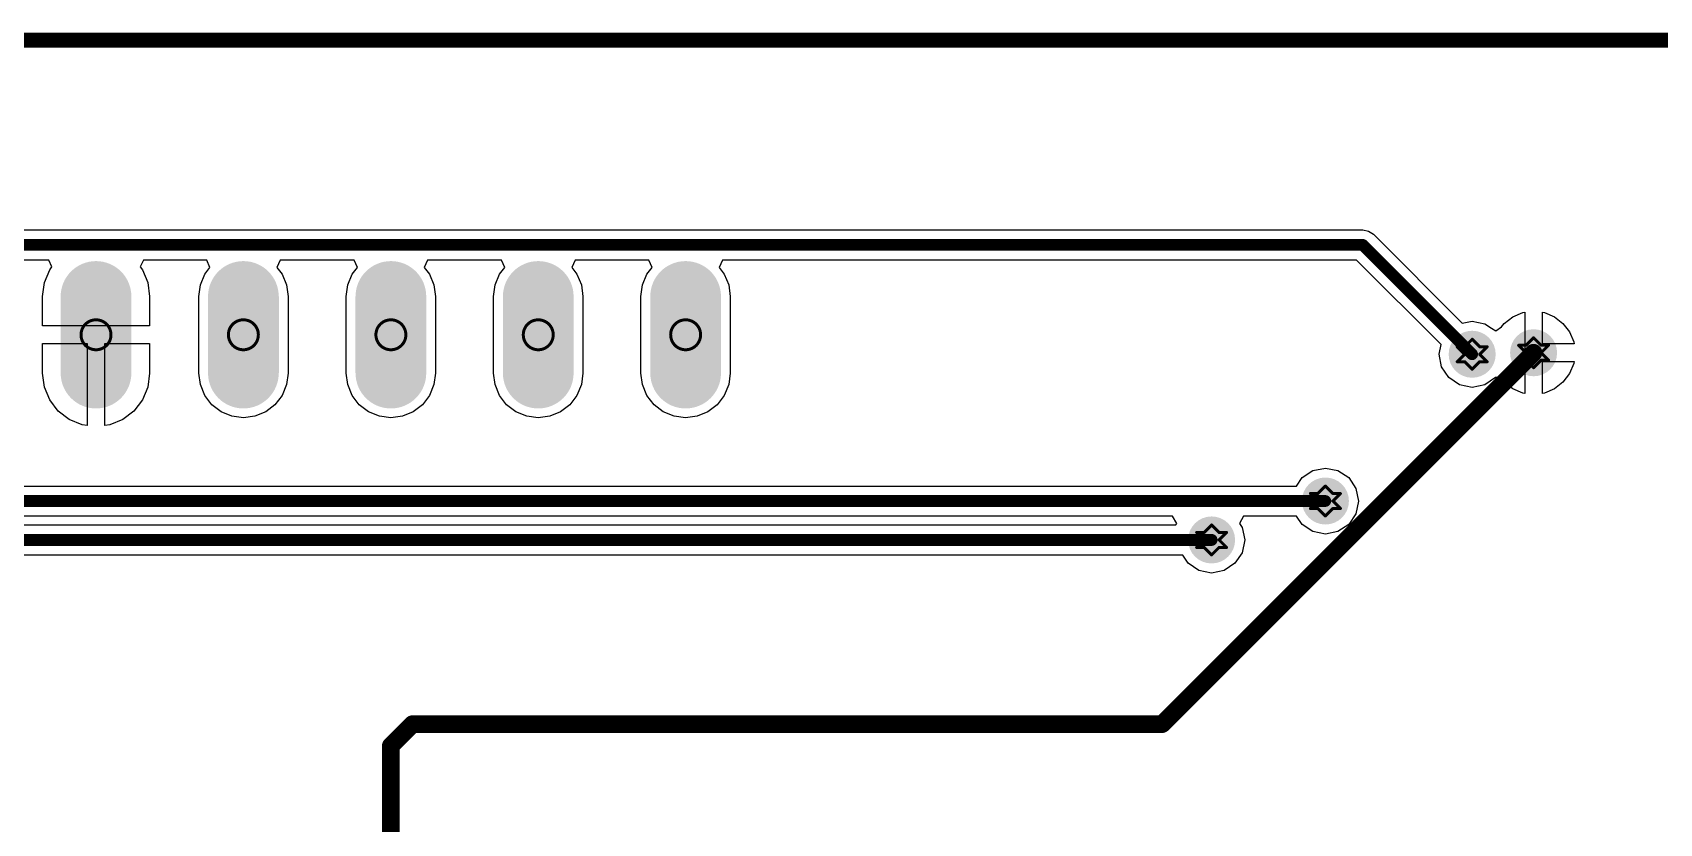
# Model space of a CAD drawing. Header units: millimetres. Extents: x -4.38 to -1.03, y 0 to 2.6.
# Drawn here: x -3.832 to -2.745, y 2.075 to 2.603 of the extents above; entities that cross this region are included whole.
import ezdxf

# ---------------------------------------------------------------- set-up
doc = ezdxf.new("R2010")
doc.units = ezdxf.units.MM
doc.header["$MEASUREMENT"] = 0
for name, color, linetype in [('BottomLayer', 5, 'Continuous'), ('DrillDrawing', 1, 'Continuous'), ('Mechanical1', 6, 'Continuous'), ('PadHoleLayer', 156, 'Continuous')]:
    doc.layers.add(name, color=color, linetype=linetype)

msp = doc.modelspace()

# ---------------------------------------------------------------- hatches: boundary and pattern name
at = {"layer": 'BottomLayer'}
h = msp.add_hatch(color=5, dxfattribs=at)
edge = h.paths.add_edge_path()
edge.add_arc((-3.7892, 2.4272), 0.0236, 0, 180)
edge.add_line((-3.8128, 2.4272), (-3.8128, 2.376))
edge.add_arc((-3.7892, 2.376), 0.0236, 180, 360)
edge.add_line((-3.7656, 2.376), (-3.7656, 2.4272))
h = msp.add_hatch(color=5, dxfattribs=at)
edge = h.paths.add_edge_path()
edge.add_arc((-3.6908, 2.4272), 0.0236, 0, 180)
edge.add_line((-3.7144, 2.4272), (-3.7144, 2.376))
edge.add_arc((-3.6908, 2.376), 0.0236, 180, 360)
edge.add_line((-3.6671, 2.376), (-3.6671, 2.4272))
h = msp.add_hatch(color=5, dxfattribs=at)
edge = h.paths.add_edge_path()
edge.add_arc((-3.5923, 2.4272), 0.0236, 0, 180)
edge.add_line((-3.616, 2.4272), (-3.616, 2.376))
edge.add_arc((-3.5923, 2.376), 0.0236, 180, 360)
edge.add_line((-3.5687, 2.376), (-3.5687, 2.4272))
h = msp.add_hatch(color=5, dxfattribs=at)
edge = h.paths.add_edge_path()
edge.add_arc((-3.4939, 2.4272), 0.0236, 0, 180)
edge.add_line((-3.5175, 2.4272), (-3.5175, 2.376))
edge.add_arc((-3.4939, 2.376), 0.0236, 180, 360)
edge.add_line((-3.4703, 2.376), (-3.4703, 2.4272))
h = msp.add_hatch(color=5, dxfattribs=at)
edge = h.paths.add_edge_path()
edge.add_arc((-3.3955, 2.4272), 0.0236, 0, 180)
edge.add_line((-3.4191, 2.4272), (-3.4191, 2.376))
edge.add_arc((-3.3955, 2.376), 0.0236, 180, 360)
edge.add_line((-3.3719, 2.376), (-3.3719, 2.4272))
h = msp.add_hatch(color=5, dxfattribs=at)
edge = h.paths.add_edge_path()
edge.add_arc((-2.8703, 2.3886), 0.0157, 0, 360, ccw=False)
h = msp.add_hatch(color=5, dxfattribs=at)
edge = h.paths.add_edge_path()
edge.add_arc((-2.8293, 2.3896), 0.0157, 0, 360, ccw=False)
h = msp.add_hatch(color=5, dxfattribs=at)
edge = h.paths.add_edge_path()
edge.add_arc((-2.9683, 2.2906), 0.0157, 0, 360, ccw=False)
h = msp.add_hatch(color=5, dxfattribs=at)
edge = h.paths.add_edge_path()
edge.add_arc((-3.0443, 2.2646), 0.0157, 0, 360, ccw=False)
at = {"layer": 'PadHoleLayer'}
h = msp.add_hatch(color=156, dxfattribs=at)
edge = h.paths.add_edge_path()
edge.add_arc((-3.7892, 2.4016), 0.0118, 0, 360, ccw=False)
h = msp.add_hatch(color=156, dxfattribs=at)
edge = h.paths.add_edge_path()
edge.add_arc((-3.6908, 2.4016), 0.0118, 0, 360, ccw=False)
h = msp.add_hatch(color=156, dxfattribs=at)
edge = h.paths.add_edge_path()
edge.add_arc((-3.5923, 2.4016), 0.0118, 0, 360, ccw=False)
h = msp.add_hatch(color=156, dxfattribs=at)
edge = h.paths.add_edge_path()
edge.add_arc((-3.4939, 2.4016), 0.0118, 0, 360, ccw=False)
h = msp.add_hatch(color=156, dxfattribs=at)
edge = h.paths.add_edge_path()
edge.add_arc((-3.3955, 2.4016), 0.0118, 0, 360, ccw=False)

# ---------------------------------------------------------------- linework, layer by layer
at = {"layer": 'BottomLayer'}
for p, q in [((-1.0333, 2.5984), (-4.3797, 2.5984)), ((-3.8866, 2.4716), (-2.9433, 2.4716)), ((-2.9433, 2.4716), (-2.9395, 2.4708)), ((-2.9395, 2.4708), (-2.9362, 2.4687)), ((-2.9362, 2.4687), (-2.8769, 2.4093)), ((-3.8208, 2.4515), (-3.863, 2.4515)), ((-3.8237, 2.4364), (-3.8201, 2.445)), ((-3.8186, 2.447), (-3.8208, 2.4515)), ((-3.8201, 2.445), (-3.8186, 2.447)), ((-3.7576, 2.4515), (-3.7598, 2.447)), ((-3.7598, 2.447), (-3.7582, 2.445)), ((-3.7582, 2.445), (-3.7547, 2.4364)), ((-3.7153, 2.4515), (-3.7576, 2.4515)), ((-3.7166, 2.4421), (-3.7131, 2.4465)), ((-3.7131, 2.4465), (-3.7153, 2.4515)), ((-3.6662, 2.4515), (-3.6684, 2.4465)), ((-3.6684, 2.4465), (-3.665, 2.4421)), ((-3.6169, 2.4515), (-3.6662, 2.4515)), ((-3.6181, 2.4421), (-3.6147, 2.4465)), ((-3.6147, 2.4465), (-3.6169, 2.4515)), ((-3.5678, 2.4515), (-3.57, 2.4465)), ((-3.57, 2.4465), (-3.5665, 2.4421)), ((-3.5185, 2.4515), (-3.5678, 2.4515)), ((-3.5197, 2.4421), (-3.5163, 2.4465)), ((-3.5163, 2.4465), (-3.5185, 2.4515)), ((-3.4693, 2.4515), (-3.4715, 2.4465)), ((-3.4715, 2.4465), (-3.4681, 2.4421)), ((-3.4201, 2.4515), (-3.4693, 2.4515)), ((-3.4213, 2.4421), (-3.4178, 2.4465)), ((-3.4178, 2.4465), (-3.4201, 2.4515)), ((-3.3709, 2.4515), (-3.3731, 2.4465)), ((-3.3731, 2.4465), (-3.3697, 2.4421)), ((-2.9475, 2.4515), (-3.3709, 2.4515)), ((-2.8911, 2.3951), (-2.9475, 2.4515)), ((-3.8249, 2.4272), (-3.8237, 2.4364)), ((-3.7547, 2.4364), (-3.7534, 2.4272)), ((-3.7205, 2.4272), (-3.7195, 2.4349)), ((-3.7195, 2.4349), (-3.7166, 2.4421)), ((-3.665, 2.4421), (-3.662, 2.4349)), ((-3.662, 2.4349), (-3.661, 2.4272)), ((-3.6221, 2.4272), (-3.6211, 2.4349)), ((-3.6211, 2.4349), (-3.6181, 2.4421)), ((-3.5665, 2.4421), (-3.5636, 2.4349)), ((-3.5636, 2.4349), (-3.5626, 2.4272)), ((-3.5237, 2.4272), (-3.5227, 2.4349)), ((-3.5227, 2.4349), (-3.5197, 2.4421)), ((-3.4681, 2.4421), (-3.4651, 2.4349)), ((-3.4651, 2.4349), (-3.4641, 2.4272)), ((-3.4253, 2.4272), (-3.4243, 2.4349)), ((-3.4243, 2.4349), (-3.4213, 2.4421)), ((-3.3697, 2.4421), (-3.3667, 2.4349)), ((-3.3667, 2.4349), (-3.3657, 2.4272)), ((-3.8249, 2.4075), (-3.8249, 2.4272)), ((-3.7534, 2.4272), (-3.7534, 2.4075)), ((-3.7205, 2.376), (-3.7205, 2.4272)), ((-3.661, 2.4272), (-3.661, 2.376)), ((-3.6221, 2.376), (-3.6221, 2.4272)), ((-3.5626, 2.4272), (-3.5626, 2.376)), ((-3.5237, 2.376), (-3.5237, 2.4272)), ((-3.4641, 2.4272), (-3.4641, 2.376)), ((-3.4253, 2.376), (-3.4253, 2.4272)), ((-3.3657, 2.4272), (-3.3657, 2.376)), ((-2.849, 2.4092), (-2.8432, 2.4136)), ((-2.8432, 2.4136), (-2.8365, 2.4164)), ((-2.8365, 2.4164), (-2.8352, 2.4166)), ((-2.8352, 2.4166), (-2.8352, 2.3896)), ((-2.8234, 2.3955), (-2.8234, 2.4166)), ((-2.8234, 2.4166), (-2.8221, 2.4164)), ((-2.8221, 2.4164), (-2.8154, 2.4136)), ((-2.8154, 2.4136), (-2.8097, 2.4092)), ((-3.7892, 2.4075), (-3.8249, 2.4075)), ((-3.7534, 2.4075), (-3.7892, 2.4075)), ((-2.8769, 2.4093), (-2.8703, 2.4106)), ((-2.8703, 2.4106), (-2.8619, 2.409)), ((-2.8619, 2.409), (-2.8574, 2.406)), ((-2.8574, 2.406), (-2.8546, 2.4042)), ((-2.8546, 2.4042), (-2.8507, 2.407)), ((-2.8507, 2.407), (-2.849, 2.4092)), ((-2.8097, 2.4092), (-2.8053, 2.4035)), ((-2.8053, 2.4035), (-2.8025, 2.3968)), ((-3.8249, 2.376), (-3.8249, 2.3957)), ((-3.8249, 2.3957), (-3.7951, 2.3957)), ((-3.7951, 2.3957), (-3.7951, 2.341)), ((-3.7833, 2.341), (-3.7833, 2.3957)), ((-3.7833, 2.3957), (-3.7534, 2.3957)), ((-3.7534, 2.3957), (-3.7534, 2.376)), ((-2.8924, 2.3886), (-2.8911, 2.3951)), ((-2.8023, 2.3955), (-2.8234, 2.3955)), ((-2.8025, 2.3968), (-2.8023, 2.3955)), ((-2.8907, 2.3801), (-2.8924, 2.3886)), ((-2.8859, 2.373), (-2.8907, 2.3801)), ((-2.8352, 2.3896), (-2.8352, 2.3625)), ((-2.8234, 2.3625), (-2.8234, 2.3837)), ((-2.8234, 2.3837), (-2.8023, 2.3837)), ((-2.8025, 2.3824), (-2.8053, 2.3757)), ((-2.8023, 2.3837), (-2.8025, 2.3824)), ((-3.8237, 2.3667), (-3.8249, 2.376)), ((-3.7534, 2.376), (-3.7547, 2.3667)), ((-3.7195, 2.3683), (-3.7205, 2.376)), ((-3.7166, 2.3611), (-3.7195, 2.3683)), ((-3.662, 2.3683), (-3.665, 2.3611)), ((-3.661, 2.376), (-3.662, 2.3683)), ((-3.6211, 2.3683), (-3.6221, 2.376)), ((-3.6181, 2.3611), (-3.6211, 2.3683)), ((-3.5636, 2.3683), (-3.5665, 2.3611)), ((-3.5626, 2.376), (-3.5636, 2.3683)), ((-3.5227, 2.3683), (-3.5237, 2.376)), ((-3.5197, 2.3611), (-3.5227, 2.3683)), ((-3.4651, 2.3683), (-3.4681, 2.3611)), ((-3.4641, 2.376), (-3.4651, 2.3683)), ((-3.4243, 2.3683), (-3.4253, 2.376)), ((-3.4213, 2.3611), (-3.4243, 2.3683)), ((-3.3667, 2.3683), (-3.3697, 2.3611)), ((-3.3657, 2.376), (-3.3667, 2.3683)), ((-2.8788, 2.3682), (-2.8859, 2.373)), ((-2.8547, 2.373), (-2.8619, 2.3682)), ((-2.8514, 2.3731), (-2.8547, 2.373)), ((-2.849, 2.3699), (-2.8514, 2.3731)), ((-2.8432, 2.3655), (-2.849, 2.3699)), ((-2.8097, 2.3699), (-2.8154, 2.3655)), ((-2.8053, 2.3757), (-2.8097, 2.3699)), ((-3.8201, 2.3581), (-3.8237, 2.3667)), ((-3.8145, 2.3507), (-3.8201, 2.3581)), ((-3.7582, 2.3581), (-3.7639, 2.3507)), ((-3.7547, 2.3667), (-3.7582, 2.3581)), ((-3.7118, 2.3549), (-3.7166, 2.3611)), ((-3.665, 2.3611), (-3.6697, 2.3549)), ((-3.6134, 2.3549), (-3.6181, 2.3611)), ((-3.5665, 2.3611), (-3.5713, 2.3549)), ((-3.515, 2.3549), (-3.5197, 2.3611)), ((-3.4681, 2.3611), (-3.4728, 2.3549)), ((-3.4165, 2.3549), (-3.4213, 2.3611)), ((-3.3697, 2.3611), (-3.3744, 2.3549)), ((-2.8703, 2.3665), (-2.8788, 2.3682)), ((-2.8619, 2.3682), (-2.8703, 2.3665)), ((-2.8365, 2.3627), (-2.8432, 2.3655)), ((-2.8352, 2.3625), (-2.8365, 2.3627)), ((-2.8221, 2.3627), (-2.8234, 2.3625)), ((-2.8154, 2.3655), (-2.8221, 2.3627)), ((-3.8071, 2.345), (-3.8145, 2.3507)), ((-3.7639, 2.3507), (-3.7713, 2.345)), ((-3.7057, 2.3502), (-3.7118, 2.3549)), ((-3.6985, 2.3472), (-3.7057, 2.3502)), ((-3.6908, 2.3462), (-3.6985, 2.3472)), ((-3.6831, 2.3472), (-3.6908, 2.3462)), ((-3.6759, 2.3502), (-3.6831, 2.3472)), ((-3.6697, 2.3549), (-3.6759, 2.3502)), ((-3.6072, 2.3502), (-3.6134, 2.3549)), ((-3.6, 2.3472), (-3.6072, 2.3502)), ((-3.5923, 2.3462), (-3.6, 2.3472)), ((-3.5846, 2.3472), (-3.5923, 2.3462)), ((-3.5774, 2.3502), (-3.5846, 2.3472)), ((-3.5713, 2.3549), (-3.5774, 2.3502)), ((-3.5088, 2.3502), (-3.515, 2.3549)), ((-3.5016, 2.3472), (-3.5088, 2.3502)), ((-3.4939, 2.3462), (-3.5016, 2.3472)), ((-3.4862, 2.3472), (-3.4939, 2.3462)), ((-3.479, 2.3502), (-3.4862, 2.3472)), ((-3.4728, 2.3549), (-3.479, 2.3502)), ((-3.4104, 2.3502), (-3.4165, 2.3549)), ((-3.4032, 2.3472), (-3.4104, 2.3502)), ((-3.3955, 2.3462), (-3.4032, 2.3472)), ((-3.3878, 2.3472), (-3.3955, 2.3462)), ((-3.3806, 2.3502), (-3.3878, 2.3472)), ((-3.3744, 2.3549), (-3.3806, 2.3502)), ((-3.7984, 2.3415), (-3.8071, 2.345)), ((-3.7951, 2.341), (-3.7984, 2.3415)), ((-3.7799, 2.3415), (-3.7833, 2.341)), ((-3.7713, 2.345), (-3.7799, 2.3415)), ((-2.9877, 2.3006), (-2.9839, 2.3062)), ((-2.9839, 2.3062), (-2.9768, 2.311)), ((-2.9768, 2.311), (-2.9683, 2.3126)), ((-2.9683, 2.3126), (-2.9599, 2.311)), ((-2.9599, 2.311), (-2.9527, 2.3062)), ((-2.9527, 2.3062), (-2.9479, 2.299)), ((-3.9299, 2.3006), (-2.9877, 2.3006)), ((-2.9479, 2.299), (-2.9462, 2.2906)), ((-2.9479, 2.2821), (-2.9527, 2.275)), ((-2.9462, 2.2906), (-2.9479, 2.2821)), ((-4.0678, 2.2746), (-3.0682, 2.2746)), ((-3.0705, 2.2805), (-3.934, 2.2805)), ((-3.0676, 2.2755), (-3.0705, 2.2805)), ((-3.0682, 2.2746), (-3.0676, 2.2755)), ((-3.0229, 2.2805), (-3.0256, 2.2755)), ((-3.0256, 2.2755), (-3.0239, 2.273)), ((-3.0239, 2.273), (-3.0222, 2.2646)), ((-2.9877, 2.2805), (-3.0229, 2.2805)), ((-2.9839, 2.275), (-2.9877, 2.2805)), ((-2.9768, 2.2702), (-2.9839, 2.275)), ((-2.9527, 2.275), (-2.9599, 2.2702)), ((-3.0222, 2.2646), (-3.0239, 2.2561)), ((-2.9683, 2.2685), (-2.9768, 2.2702)), ((-2.9599, 2.2702), (-2.9683, 2.2685)), ((-3.0636, 2.2545), (-4.072, 2.2545)), ((-3.0599, 2.249), (-3.0636, 2.2545)), ((-3.0528, 2.2442), (-3.0599, 2.249)), ((-3.0287, 2.249), (-3.0359, 2.2442)), ((-3.0239, 2.2561), (-3.0287, 2.249)), ((-3.0443, 2.2425), (-3.0528, 2.2442)), ((-3.0359, 2.2442), (-3.0443, 2.2425))]:
    msp.add_line(p, q, dxfattribs=at)
for points, const_width in [([(-2.9433, 2.4616), (-3.8866, 2.4616)], 0.00787), ([(-2.8703, 2.3886), (-2.9433, 2.4616)], 0.00787), ([(-2.8293, 2.3896), (-3.0773, 2.1416)], 0.0118), ([(-2.9683, 2.2906), (-3.934, 2.2906)], 0.00787), ([(-3.0443, 2.2646), (-4.072, 2.2646)], 0.00787), ([(-3.5778, 2.1416), (-3.5923, 2.1271)], 0.0118), ([(-3.0773, 2.1416), (-3.5778, 2.1416)], 0.0118), ([(-3.5923, 2.0079), (-3.5923, 2.1271)], 0.0118)]:
    msp.add_lwpolyline(points, dxfattribs=dict(at, const_width=const_width))
for points, const_width in [([(-2.9414, 2.4616, -1), (-2.9453, 2.4616, -1)], 0.00394), ([(-2.9414, 2.4616, -1), (-2.9453, 2.4616, -1)], 0.00394), ([(-2.8684, 2.3886, -1), (-2.8723, 2.3886, -1)], 0.00394), ([(-2.8264, 2.3896, -1), (-2.8323, 2.3896, -1)], 0.00591), ([(-2.9664, 2.2906, -1), (-2.9703, 2.2906, -1)], 0.00394), ([(-3.0423, 2.2646, -1), (-3.0463, 2.2646, -1)], 0.00394), ([(-3.5749, 2.1416, -1), (-3.5808, 2.1416, -1)], 0.00591), ([(-3.5749, 2.1416, -1), (-3.5808, 2.1416, -1)], 0.00591), ([(-3.0744, 2.1416, -1), (-3.0803, 2.1416, -1)], 0.00591), ([(-3.0744, 2.1416, -1), (-3.0803, 2.1416, -1)], 0.00591), ([(-3.5894, 2.1271, -1), (-3.5953, 2.1271, -1)], 0.00591), ([(-3.5894, 2.1271, -1), (-3.5953, 2.1271, -1)], 0.00591)]:
    msp.add_lwpolyline(points, format="xyb", close=True, dxfattribs=dict(at, const_width=const_width))
at = {"layer": 'DrillDrawing'}
for points, const_width in [([(-3.7992, 2.4016, -1), (-3.7792, 2.4016, -1)], 0.002), ([(-3.7008, 2.4016, -1), (-3.6808, 2.4016, -1)], 0.002), ([(-3.6023, 2.4016, -1), (-3.5823, 2.4016, -1)], 0.002), ([(-3.5039, 2.4016, -1), (-3.4839, 2.4016, -1)], 0.002), ([(-3.4055, 2.4016, -1), (-3.3855, 2.4016, -1)], 0.002), ([(-3.7987, 2.4016, -1), (-3.7997, 2.4016, -1)], 0.001), ([(-3.7787, 2.4016, -1), (-3.7797, 2.4016, -1)], 0.001), ([(-3.7003, 2.4016, -1), (-3.7013, 2.4016, -1)], 0.001), ([(-3.6803, 2.4016, -1), (-3.6813, 2.4016, -1)], 0.001), ([(-3.6018, 2.4016, -1), (-3.6028, 2.4016, -1)], 0.001), ([(-3.5818, 2.4016, -1), (-3.5828, 2.4016, -1)], 0.001), ([(-3.5034, 2.4016, -1), (-3.5044, 2.4016, -1)], 0.001), ([(-3.4834, 2.4016, -1), (-3.4844, 2.4016, -1)], 0.001), ([(-3.405, 2.4016, -1), (-3.406, 2.4016, -1)], 0.001), ([(-3.385, 2.4016, -1), (-3.386, 2.4016, -1)], 0.001), ([(-2.8798, 2.3936, -1), (-2.8808, 2.3936, -1)], 0.001), ([(-2.8798, 2.3936, -1), (-2.8808, 2.3936, -1)], 0.001), ([(-2.8748, 2.3936, -1), (-2.8758, 2.3936, -1)], 0.001), ([(-2.8748, 2.3936, -1), (-2.8758, 2.3936, -1)], 0.001), ([(-2.8698, 2.3986, -1), (-2.8708, 2.3986, -1)], 0.001), ([(-2.8698, 2.3986, -1), (-2.8708, 2.3986, -1)], 0.001), ([(-2.8648, 2.3936, -1), (-2.8658, 2.3936, -1)], 0.001), ([(-2.8648, 2.3936, -1), (-2.8658, 2.3936, -1)], 0.001), ([(-2.8598, 2.3936, -1), (-2.8608, 2.3936, -1)], 0.001), ([(-2.8598, 2.3936, -1), (-2.8608, 2.3936, -1)], 0.001), ([(-2.8388, 2.3946, -1), (-2.8398, 2.3946, -1)], 0.001), ([(-2.8388, 2.3946, -1), (-2.8398, 2.3946, -1)], 0.001), ([(-2.8338, 2.3946, -1), (-2.8348, 2.3946, -1)], 0.001), ([(-2.8338, 2.3946, -1), (-2.8348, 2.3946, -1)], 0.001), ([(-2.8338, 2.3896, -1), (-2.8348, 2.3896, -1)], 0.001), ([(-2.8338, 2.3896, -1), (-2.8348, 2.3896, -1)], 0.001), ([(-2.8288, 2.3996, -1), (-2.8298, 2.3996, -1)], 0.001), ([(-2.8288, 2.3996, -1), (-2.8298, 2.3996, -1)], 0.001), ([(-2.8238, 2.3946, -1), (-2.8248, 2.3946, -1)], 0.001), ([(-2.8238, 2.3946, -1), (-2.8248, 2.3946, -1)], 0.001), ([(-2.8238, 2.3896, -1), (-2.8248, 2.3896, -1)], 0.001), ([(-2.8238, 2.3896, -1), (-2.8248, 2.3896, -1)], 0.001), ([(-2.8188, 2.3946, -1), (-2.8198, 2.3946, -1)], 0.001), ([(-2.8188, 2.3946, -1), (-2.8198, 2.3946, -1)], 0.001), ([(-2.8798, 2.3836, -1), (-2.8808, 2.3836, -1)], 0.001), ([(-2.8798, 2.3836, -1), (-2.8808, 2.3836, -1)], 0.001), ([(-2.8748, 2.3886, -1), (-2.8758, 2.3886, -1)], 0.001), ([(-2.8748, 2.3886, -1), (-2.8758, 2.3886, -1)], 0.001), ([(-2.8748, 2.3836, -1), (-2.8758, 2.3836, -1)], 0.001), ([(-2.8748, 2.3836, -1), (-2.8758, 2.3836, -1)], 0.001), ([(-2.8698, 2.3786, -1), (-2.8708, 2.3786, -1)], 0.001), ([(-2.8698, 2.3786, -1), (-2.8708, 2.3786, -1)], 0.001), ([(-2.8648, 2.3886, -1), (-2.8658, 2.3886, -1)], 0.001), ([(-2.8648, 2.3886, -1), (-2.8658, 2.3886, -1)], 0.001), ([(-2.8648, 2.3836, -1), (-2.8658, 2.3836, -1)], 0.001), ([(-2.8648, 2.3836, -1), (-2.8658, 2.3836, -1)], 0.001), ([(-2.8598, 2.3836, -1), (-2.8608, 2.3836, -1)], 0.001), ([(-2.8598, 2.3836, -1), (-2.8608, 2.3836, -1)], 0.001), ([(-2.8388, 2.3846, -1), (-2.8398, 2.3846, -1)], 0.001), ([(-2.8388, 2.3846, -1), (-2.8398, 2.3846, -1)], 0.001), ([(-2.8338, 2.3846, -1), (-2.8348, 2.3846, -1)], 0.001), ([(-2.8338, 2.3846, -1), (-2.8348, 2.3846, -1)], 0.001), ([(-2.8288, 2.3796, -1), (-2.8298, 2.3796, -1)], 0.001), ([(-2.8288, 2.3796, -1), (-2.8298, 2.3796, -1)], 0.001), ([(-2.8238, 2.3846, -1), (-2.8248, 2.3846, -1)], 0.001), ([(-2.8238, 2.3846, -1), (-2.8248, 2.3846, -1)], 0.001), ([(-2.8188, 2.3846, -1), (-2.8198, 2.3846, -1)], 0.001), ([(-2.8188, 2.3846, -1), (-2.8198, 2.3846, -1)], 0.001), ([(-2.9778, 2.2956, -1), (-2.9788, 2.2956, -1)], 0.001), ([(-2.9778, 2.2956, -1), (-2.9788, 2.2956, -1)], 0.001), ([(-2.9728, 2.2956, -1), (-2.9738, 2.2956, -1)], 0.001), ([(-2.9728, 2.2956, -1), (-2.9738, 2.2956, -1)], 0.001), ([(-2.9678, 2.3006, -1), (-2.9688, 2.3006, -1)], 0.001), ([(-2.9678, 2.3006, -1), (-2.9688, 2.3006, -1)], 0.001), ([(-2.9628, 2.2956, -1), (-2.9638, 2.2956, -1)], 0.001), ([(-2.9628, 2.2956, -1), (-2.9638, 2.2956, -1)], 0.001), ([(-2.9578, 2.2956, -1), (-2.9588, 2.2956, -1)], 0.001), ([(-2.9578, 2.2956, -1), (-2.9588, 2.2956, -1)], 0.001), ([(-2.9778, 2.2856, -1), (-2.9788, 2.2856, -1)], 0.001), ([(-2.9778, 2.2856, -1), (-2.9788, 2.2856, -1)], 0.001), ([(-2.9728, 2.2906, -1), (-2.9738, 2.2906, -1)], 0.001), ([(-2.9728, 2.2906, -1), (-2.9738, 2.2906, -1)], 0.001), ([(-2.9728, 2.2856, -1), (-2.9738, 2.2856, -1)], 0.001), ([(-2.9728, 2.2856, -1), (-2.9738, 2.2856, -1)], 0.001), ([(-2.9678, 2.2806, -1), (-2.9688, 2.2806, -1)], 0.001), ([(-2.9678, 2.2806, -1), (-2.9688, 2.2806, -1)], 0.001), ([(-2.9628, 2.2906, -1), (-2.9638, 2.2906, -1)], 0.001), ([(-2.9628, 2.2906, -1), (-2.9638, 2.2906, -1)], 0.001), ([(-2.9628, 2.2856, -1), (-2.9638, 2.2856, -1)], 0.001), ([(-2.9628, 2.2856, -1), (-2.9638, 2.2856, -1)], 0.001), ([(-2.9578, 2.2856, -1), (-2.9588, 2.2856, -1)], 0.001), ([(-2.9578, 2.2856, -1), (-2.9588, 2.2856, -1)], 0.001), ([(-3.0538, 2.2696, -1), (-3.0548, 2.2696, -1)], 0.001), ([(-3.0538, 2.2696, -1), (-3.0548, 2.2696, -1)], 0.001), ([(-3.0488, 2.2696, -1), (-3.0498, 2.2696, -1)], 0.001), ([(-3.0488, 2.2696, -1), (-3.0498, 2.2696, -1)], 0.001), ([(-3.0438, 2.2746, -1), (-3.0448, 2.2746, -1)], 0.001), ([(-3.0438, 2.2746, -1), (-3.0448, 2.2746, -1)], 0.001), ([(-3.0388, 2.2696, -1), (-3.0398, 2.2696, -1)], 0.001), ([(-3.0388, 2.2696, -1), (-3.0398, 2.2696, -1)], 0.001), ([(-3.0338, 2.2696, -1), (-3.0348, 2.2696, -1)], 0.001), ([(-3.0338, 2.2696, -1), (-3.0348, 2.2696, -1)], 0.001), ([(-3.0538, 2.2596, -1), (-3.0548, 2.2596, -1)], 0.001), ([(-3.0538, 2.2596, -1), (-3.0548, 2.2596, -1)], 0.001), ([(-3.0488, 2.2646, -1), (-3.0498, 2.2646, -1)], 0.001), ([(-3.0488, 2.2646, -1), (-3.0498, 2.2646, -1)], 0.001), ([(-3.0488, 2.2596, -1), (-3.0498, 2.2596, -1)], 0.001), ([(-3.0488, 2.2596, -1), (-3.0498, 2.2596, -1)], 0.001), ([(-3.0388, 2.2646, -1), (-3.0398, 2.2646, -1)], 0.001), ([(-3.0388, 2.2646, -1), (-3.0398, 2.2646, -1)], 0.001), ([(-3.0388, 2.2596, -1), (-3.0398, 2.2596, -1)], 0.001), ([(-3.0388, 2.2596, -1), (-3.0398, 2.2596, -1)], 0.001), ([(-3.0338, 2.2596, -1), (-3.0348, 2.2596, -1)], 0.001), ([(-3.0338, 2.2596, -1), (-3.0348, 2.2596, -1)], 0.001), ([(-3.0438, 2.2546, -1), (-3.0448, 2.2546, -1)], 0.001), ([(-3.0438, 2.2546, -1), (-3.0448, 2.2546, -1)], 0.001)]:
    msp.add_lwpolyline(points, format="xyb", close=True, dxfattribs=dict(at, const_width=const_width))
at = {"layer": 'DrillDrawing', "const_width": 0.002}
for points in [[(-2.8753, 2.3936), (-2.8803, 2.3936)], [(-2.8753, 2.3886), (-2.8803, 2.3936)], [(-2.8703, 2.3986), (-2.8753, 2.3936)], [(-2.8653, 2.3936), (-2.8703, 2.3986)], [(-2.8603, 2.3936), (-2.8653, 2.3886)], [(-2.8603, 2.3936), (-2.8653, 2.3936)], [(-2.8343, 2.3946), (-2.8393, 2.3946)], [(-2.8343, 2.3896), (-2.8393, 2.3946)], [(-2.8343, 2.3896), (-2.8393, 2.3846)], [(-2.8293, 2.3996), (-2.8343, 2.3946)], [(-2.8243, 2.3946), (-2.8293, 2.3996)], [(-2.8193, 2.3946), (-2.8243, 2.3896)], [(-2.8193, 2.3946), (-2.8243, 2.3946)], [(-2.8193, 2.3846), (-2.8243, 2.3896)], [(-2.8753, 2.3886), (-2.8803, 2.3836)], [(-2.8753, 2.3836), (-2.8803, 2.3836)], [(-2.8703, 2.3786), (-2.8753, 2.3836)], [(-2.8653, 2.3836), (-2.8703, 2.3786)], [(-2.8603, 2.3836), (-2.8653, 2.3886)], [(-2.8603, 2.3836), (-2.8653, 2.3836)], [(-2.8343, 2.3846), (-2.8393, 2.3846)], [(-2.8293, 2.3796), (-2.8343, 2.3846)], [(-2.8243, 2.3846), (-2.8293, 2.3796)], [(-2.8193, 2.3846), (-2.8243, 2.3846)], [(-2.9733, 2.2956), (-2.9783, 2.2956)], [(-2.9733, 2.2906), (-2.9783, 2.2956)], [(-2.9683, 2.3006), (-2.9733, 2.2956)], [(-2.9633, 2.2956), (-2.9683, 2.3006)], [(-2.9583, 2.2956), (-2.9633, 2.2906)], [(-2.9583, 2.2956), (-2.9633, 2.2956)], [(-2.9733, 2.2906), (-2.9783, 2.2856)], [(-2.9733, 2.2856), (-2.9783, 2.2856)], [(-2.9683, 2.2806), (-2.9733, 2.2856)], [(-2.9633, 2.2856), (-2.9683, 2.2806)], [(-2.9583, 2.2856), (-2.9633, 2.2906)], [(-2.9583, 2.2856), (-2.9633, 2.2856)], [(-3.0493, 2.2696), (-3.0543, 2.2696)], [(-3.0493, 2.2646), (-3.0543, 2.2696)], [(-3.0443, 2.2746), (-3.0493, 2.2696)], [(-3.0393, 2.2696), (-3.0443, 2.2746)], [(-3.0343, 2.2696), (-3.0393, 2.2646)], [(-3.0343, 2.2696), (-3.0393, 2.2696)], [(-3.0493, 2.2646), (-3.0543, 2.2596)], [(-3.0493, 2.2596), (-3.0543, 2.2596)], [(-3.0443, 2.2546), (-3.0493, 2.2596)], [(-3.0393, 2.2596), (-3.0443, 2.2546)], [(-3.0343, 2.2596), (-3.0393, 2.2646)], [(-3.0343, 2.2596), (-3.0393, 2.2596)]]:
    msp.add_lwpolyline(points, dxfattribs=at)
at = {"layer": 'Mechanical1', "const_width": 0.01}
msp.add_lwpolyline([(-1.0333, 2.5984), (-4.3797, 2.5984)], dxfattribs=at)

doc.saveas('drawing.dxf')
